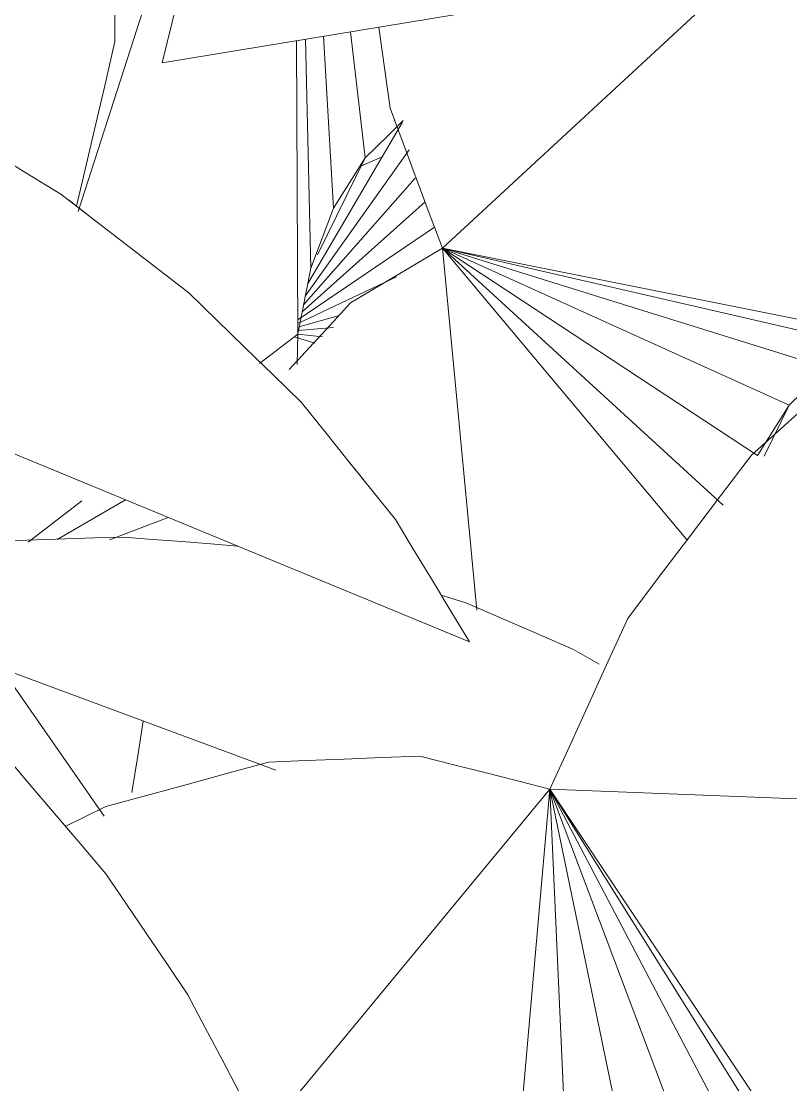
# Model space of a CAD drawing. Header units: metres. Extents: x -18.34 to -13.25, y -25.49 to -16.26.
# Drawn here: x -17.86206 to -17.83702, y -21.32939 to -21.29477 of the extents above; entities that cross this region are included whole.
import ezdxf

# ---------------------------------------------------------------- set-up
doc = ezdxf.new("R2010")
doc.units = ezdxf.units.M
doc.layers.add('Importações nas famílias', color=7, linetype='Continuous', lineweight=5)
doc.layers.add('Vegetação', color=7, linetype='Continuous', lineweight=5)

# ---------------------------------------------------------------- blocks, each defined once
blk = doc.blocks.new('Planta_pergolado_12200 - plantas pergolado_skp_Component_12-V51-Pavimento 02 - Executivo')
at = {"layer": 'Importações nas famílias', "color": 9}
blk.add_line((0.0994, 0.114648), (0.09881, 0.114312), dxfattribs=at)
blk = doc.blocks.new('Planta_pergolado_12200 - plantas pergolado_skp_Component_17-V2516-Pavimento 02 - Executivo')
at = {"layer": 'Importações nas famílias', "color": 9}
for p, q in [((0.105058, 0.135194), (0.108655, 0.131063)), ((0.106776, 0.125717), (0.108266, 0.127147)), ((0.105806, 0.126812), (0.104103, 0.12594)), ((0.105449, 0.125548), (0.107394, 0.126975)), ((0.100699, 0.120881), (0.100776, 0.11996)), ((0.100776, 0.11996), (0.101839, 0.120979)), ((0.100776, 0.11996), (0.100028, 0.11996)), ((0.100872, 0.120051), (0.100239, 0.120176)), ((0.100776, 0.11996), (0.100607, 0.117923)), ((0.100776, 0.11996), (0.101789, 0.111075)), ((0.100813, 0.119637), (0.09798, 0.117898)), ((0.100801, 0.119745), (0.099614, 0.119271)), ((0.100789, 0.119851), (0.099718, 0.119641)), ((0.096991, 0.11627), (0.100826, 0.119525)), ((0.100719, 0.119271), (0.097361, 0.115533)), ((0.097742, 0.114851), (0.100701, 0.119055)), ((0.098011, 0.114012), (0.100678, 0.11878)), ((0.100648, 0.118418), (0.09831, 0.113196)), ((0.100607, 0.117923), (0.100109, 0.116025)), ((0.101522, 0.111), (0.100607, 0.117923)), ((0.099318, 0.114396), (0.100443, 0.117494)), ((0.104307, 0.099803), (0.107835, 0.116966)), ((0.100109, 0.116025), (0.099318, 0.114396)), ((0.100986, 0.110852), (0.100109, 0.116025)), ((0.099318, 0.114396), (0.0987, 0.113646)), ((0.100175, 0.110626), (0.099318, 0.114396)), ((0.0987, 0.113646), (0.098287, 0.113145))]:
    blk.add_line(p, q, dxfattribs=at)
blk = doc.blocks.new('Planta_pergolado_12200 - plantas pergolado_skp_Component_16-V2517-Pavimento 02 - Executivo')
for name in ['Planta_pergolado_12200 - plantas pergolado_skp_Component_17-V2516-Pavimento 02 - Executivo', 'Planta_pergolado_12200 - plantas pergolado_skp_Component_12-V51-Pavimento 02 - Executivo']:
    blk.add_blockref(name, (0, 0))
blk = doc.blocks.new('Planta_pergolado_12200 - plantas pergolado_skp_-V2542-Pavimento 02 - Executivo')
blk.add_blockref('Planta_pergolado_12200 - plantas pergolado_skp_Component_16-V2517-Pavimento 02 - Executivo', (0, 0))
blk = doc.blocks.new('Planta_pergolado_12200 - plantas pergolado_skp_-V2576-Pavimento 02 - Executivo')
at = {"rotation": 89.9999999999999}
blk.add_blockref('Planta_pergolado_12200 - plantas pergolado_skp_-V2542-Pavimento 02 - Executivo', (0.274037, 0.01573), dxfattribs=at)
blk = doc.blocks.new('Planta_pergolado_12200 - plantas pergolado_skp_Component_12-V2703-Pavimento 02 - Executivo')
at = {"layer": 'Importações nas famílias', "color": 9}
for p, q in [((0.110174, 0.162272), (0.109399, 0.162122)), ((0.105986, 0.161063), (0.105163, 0.160706)), ((0.128806, 0.159998), (0.114607, 0.156428))]:
    blk.add_line(p, q, dxfattribs=at)
at = {"layer": 'Importações nas famílias', "color": 9, "flags": 128}
for points in [[(0.11998, 0.162987), (0.119094, 0.163012), (0.118208, 0.163038), (0.117321, 0.163064), (0.116508, 0.163087)], [(0.123491, 0.162494), (0.122613, 0.162617), (0.121736, 0.16274), (0.120858, 0.162863), (0.11998, 0.162987)], [(0.126928, 0.161615), (0.126069, 0.161835), (0.12521, 0.162055), (0.12435, 0.162274), (0.123491, 0.162494)], [(0.109399, 0.162122), (0.108546, 0.161857), (0.107693, 0.161592), (0.106839, 0.161328), (0.105986, 0.161063)], [(0.129423, 0.160675), (0.128591, 0.160989), (0.12776, 0.161302), (0.126928, 0.161615)]]:
    blk.add_lwpolyline(points, dxfattribs=at)
blk = doc.blocks.new('Planta_pergolado_12200 - plantas pergolado_skp_Component_17-V2705-Pavimento 02 - Executivo')
at = {"layer": 'Importações nas famílias', "color": 9}
for p, q in [((0.102979, 0.182317), (0.11128, 0.172783)), ((0.11128, 0.172783), (0.097358, 0.171534)), ((0.098031, 0.171211), (0.11128, 0.172783)), ((0.099232, 0.170424), (0.11128, 0.172783)), ((0.11128, 0.172783), (0.100263, 0.169174)), ((0.11128, 0.172783), (0.101054, 0.167544)), ((0.101931, 0.165925), (0.11128, 0.172783)), ((0.102899, 0.164741), (0.11128, 0.172783)), ((0.10905, 0.161934), (0.11128, 0.172783)), ((0.100263, 0.169174), (0.099232, 0.170424)), ((0.101054, 0.167544), (0.100263, 0.169174)), ((0.100855, 0.167543), (0.100263, 0.169174))]:
    blk.add_line(p, q, dxfattribs=at)
at = {"layer": 'Importações nas famílias', "color": 9, "flags": 128}
for points in [[(0.113929, 0.179264), (0.113626, 0.178058), (0.113323, 0.176851)], [(0.113323, 0.176851), (0.112813, 0.175834), (0.112302, 0.174817), (0.111791, 0.1738), (0.11128, 0.172783)], [(0.11128, 0.172783), (0.111931, 0.172293), (0.112581, 0.171803), (0.113231, 0.171313), (0.113881, 0.170823)], [(0.113881, 0.170823), (0.114429, 0.170083), (0.114977, 0.169343), (0.115525, 0.168604)], [(0.118783, 0.157478), (0.118836, 0.156411), (0.118893, 0.155276)]]:
    blk.add_lwpolyline(points, dxfattribs=at)
blk = doc.blocks.new('Planta_pergolado_12200 - plantas pergolado_skp_Component_16-V2706-Pavimento 02 - Executivo')
for name in ['Planta_pergolado_12200 - plantas pergolado_skp_Component_17-V2705-Pavimento 02 - Executivo', 'Planta_pergolado_12200 - plantas pergolado_skp_Component_12-V2703-Pavimento 02 - Executivo']:
    blk.add_blockref(name, (0, 0))
blk = doc.blocks.new('Planta_pergolado_12200 - plantas pergolado_skp_Component_17-V2717-Pavimento 02 - Executivo')
at = {"layer": 'Importações nas famílias', "color": 9, "flags": 128}
for points in [[(0.121877, 0.177962), (0.122016, 0.179251), (0.122154, 0.18054), (0.122293, 0.181829), (0.122431, 0.183118)], [(0.122496, 0.172851), (0.122341, 0.174129), (0.122187, 0.175407), (0.122032, 0.176684), (0.121877, 0.177962)]]:
    blk.add_lwpolyline(points, dxfattribs=at)
blk = doc.blocks.new('Planta_pergolado_12200 - plantas pergolado_skp_Component_16-V2718-Pavimento 02 - Executivo')
blk.add_blockref('Planta_pergolado_12200 - plantas pergolado_skp_Component_17-V2717-Pavimento 02 - Executivo', (0, 0))
blk = doc.blocks.new('Planta_pergolado_12200 - plantas pergolado_skp_Component_17-V2730-Pavimento 02 - Executivo')
at = {"layer": 'Importações nas famílias', "color": 9, "flags": 128}
for points in [[(0.121877, 0.177962), (0.122016, 0.179251), (0.122154, 0.18054), (0.122293, 0.181829), (0.122431, 0.183118)], [(0.122496, 0.172851), (0.122341, 0.174129), (0.122187, 0.175407), (0.122032, 0.176684), (0.121877, 0.177962)]]:
    blk.add_lwpolyline(points, dxfattribs=at)
blk = doc.blocks.new('Planta_pergolado_12200 - plantas pergolado_skp_Component_16-V2731-Pavimento 02 - Executivo')
blk.add_blockref('Planta_pergolado_12200 - plantas pergolado_skp_Component_17-V2730-Pavimento 02 - Executivo', (0, 0))
blk = doc.blocks.new('Planta_pergolado_12200 - plantas pergolado_skp_Component_12-V351-Pavimento 02 - Executivo')
at = {"layer": 'Importações nas famílias', "color": 9, "flags": 128}
for points in [[(0.153631, 0.133927), (0.152746, 0.133854), (0.151861, 0.133782), (0.150976, 0.13371), (0.150091, 0.133637)], [(0.157176, 0.133824), (0.15629, 0.13385), (0.155404, 0.133875), (0.154517, 0.133901), (0.153631, 0.133927)], [(0.150091, 0.133637), (0.149217, 0.133468), (0.148343, 0.133298), (0.147469, 0.133129), (0.146595, 0.132959)]]:
    blk.add_lwpolyline(points, dxfattribs=at)
blk = doc.blocks.new('Planta_pergolado_12200 - plantas pergolado_skp_Component_17-V2737-Pavimento 02 - Executivo')
at = {"layer": 'Importações nas famílias', "color": 9}
for p, q in [((0.138895, 0.154624), (0.148476, 0.143621)), ((0.148476, 0.143621), (0.133939, 0.142316)), ((0.135227, 0.142048), (0.148476, 0.143621)), ((0.136428, 0.141262), (0.148476, 0.143621)), ((0.148476, 0.143621), (0.137459, 0.140012)), ((0.148476, 0.143621), (0.13825, 0.138382)), ((0.138747, 0.136484), (0.148476, 0.143621)), ((0.139334, 0.134849), (0.148476, 0.143621)), ((0.146246, 0.132771), (0.148476, 0.143621)), ((0.154901, 0.134948), (0.155141, 0.133875))]:
    blk.add_line(p, q, dxfattribs=at)
at = {"layer": 'Importações nas famílias', "color": 9, "flags": 128}
for points in [[(0.152008, 0.157691), (0.151939, 0.156397), (0.15187, 0.155103), (0.1518, 0.153809), (0.151731, 0.152516)], [(0.151731, 0.152516), (0.151428, 0.151309), (0.151125, 0.150102), (0.150822, 0.148895), (0.15052, 0.147688)], [(0.15052, 0.147688), (0.150009, 0.146671), (0.149498, 0.145655), (0.148987, 0.144638), (0.148476, 0.143621)], [(0.148476, 0.143621), (0.149127, 0.143131), (0.149777, 0.14264), (0.150427, 0.14215), (0.151077, 0.14166)], [(0.151077, 0.14166), (0.151625, 0.14092), (0.152173, 0.140181), (0.152721, 0.139441), (0.153269, 0.138702)], [(0.153269, 0.138702), (0.153677, 0.137763), (0.154085, 0.136825), (0.154493, 0.135886), (0.154901, 0.134948)]]:
    blk.add_lwpolyline(points, dxfattribs=at)
blk = doc.blocks.new('Planta_pergolado_12200 - plantas pergolado_skp_Component_16-V2738-Pavimento 02 - Executivo')
for name in ['Planta_pergolado_12200 - plantas pergolado_skp_Component_17-V2737-Pavimento 02 - Executivo', 'Planta_pergolado_12200 - plantas pergolado_skp_Component_12-V351-Pavimento 02 - Executivo']:
    blk.add_blockref(name, (0, 0))
blk = doc.blocks.new('Planta_pergolado_12200 - plantas pergolado_skp_Component_12-V271-Pavimento 02 - Executivo')
at = {"layer": 'Importações nas famílias', "color": 9}
blk.add_line((0.152486, 0.144338), (0.184209, 0.126916), dxfattribs=at)
at = {"layer": 'Importações nas famílias', "color": 9, "flags": 128}
for points in [[(0.155929, 0.1448), (0.155068, 0.144684), (0.154207, 0.144569), (0.153347, 0.144453), (0.152486, 0.144338)], [(0.159582, 0.144799), (0.158669, 0.144799), (0.157755, 0.144799), (0.156842, 0.144799), (0.155929, 0.1448)], [(0.16336, 0.144334), (0.162416, 0.14445), (0.161471, 0.144566), (0.160527, 0.144682), (0.159582, 0.144799)], [(0.167175, 0.143418), (0.166221, 0.143647), (0.165267, 0.143876), (0.164314, 0.144105), (0.16336, 0.144334)], [(0.170936, 0.14207), (0.169995, 0.142407), (0.169055, 0.142744), (0.168115, 0.143081), (0.167175, 0.143418)]]:
    blk.add_lwpolyline(points, dxfattribs=at)
blk = doc.blocks.new('Planta_pergolado_12200 - plantas pergolado_skp_Component_16-V2745-Pavimento 02 - Executivo')
blk.add_blockref('Planta_pergolado_12200 - plantas pergolado_skp_Component_12-V271-Pavimento 02 - Executivo', (0, 0))
blk = doc.blocks.new('Planta_pergolado_12200 - plantas pergolado_skp_Component_12-V2746-Pavimento 02 - Executivo')
at = {"layer": 'Importações nas famílias', "color": 9}
blk.add_line((0.13754, 0.129136), (0.13695, 0.128801), dxfattribs=at)
at = {"layer": 'Importações nas famílias', "color": 9, "flags": 128}
for points in [[(0.157176, 0.133824), (0.15629, 0.13385), (0.155404, 0.133875)], [(0.158932, 0.133578), (0.158054, 0.133701), (0.157176, 0.133824)], [(0.160687, 0.133331), (0.159809, 0.133454), (0.159156, 0.133546)], [(0.163025, 0.132734), (0.162406, 0.132892), (0.161546, 0.133112), (0.160687, 0.133331)]]:
    blk.add_lwpolyline(points, dxfattribs=at)
blk = doc.blocks.new('Planta_pergolado_12200 - plantas pergolado_skp_Component_17-V2748-Pavimento 02 - Executivo')
at = {"layer": 'Importações nas famílias', "color": 9}
blk.add_line((0.154901, 0.134948), (0.155141, 0.133875), dxfattribs=at)
at = {"layer": 'Importações nas famílias', "color": 9, "flags": 128}
for points in [[(0.152008, 0.157691), (0.151939, 0.156397), (0.15187, 0.155103), (0.1518, 0.153809), (0.151731, 0.152516)], [(0.151731, 0.152516), (0.151428, 0.151309), (0.151125, 0.150102), (0.150822, 0.148895), (0.15052, 0.147688)], [(0.15052, 0.147688), (0.150009, 0.146671), (0.149498, 0.145655)], [(0.149777, 0.14264), (0.150427, 0.14215), (0.151077, 0.14166)], [(0.151077, 0.14166), (0.151625, 0.14092), (0.152173, 0.140181), (0.152721, 0.139441), (0.153269, 0.138702)], [(0.153269, 0.138702), (0.153677, 0.137763), (0.154085, 0.136825), (0.154493, 0.135886), (0.154901, 0.134948)]]:
    blk.add_lwpolyline(points, dxfattribs=at)
blk = doc.blocks.new('Planta_pergolado_12200 - plantas pergolado_skp_Component_16-V2749-Pavimento 02 - Executivo')
for name in ['Planta_pergolado_12200 - plantas pergolado_skp_Component_17-V2748-Pavimento 02 - Executivo', 'Planta_pergolado_12200 - plantas pergolado_skp_Component_12-V2746-Pavimento 02 - Executivo']:
    blk.add_blockref(name, (0, 0))
blk = doc.blocks.new('Planta_pergolado_12200 - plantas pergolado_skp_Component_12-V2759-Pavimento 02 - Executivo')
at = {"layer": 'Importações nas famílias', "color": 9}
for p, q in [((0.156842, 0.144799), (0.155929, 0.1448)), ((0.157755, 0.144799), (0.157141, 0.144799)), ((0.159582, 0.144799), (0.158669, 0.144799)), ((0.164314, 0.144105), (0.16336, 0.144334))]:
    blk.add_line(p, q, dxfattribs=at)
at = {"layer": 'Importações nas famílias', "color": 9, "flags": 128}
for points in [[(0.155929, 0.1448), (0.155068, 0.144684), (0.154207, 0.144569)], [(0.16336, 0.144334), (0.162416, 0.14445), (0.161471, 0.144566), (0.160527, 0.144682), (0.159582, 0.144799)], [(0.166952, 0.143471), (0.166221, 0.143647), (0.165267, 0.143876)]]:
    blk.add_lwpolyline(points, dxfattribs=at)
blk = doc.blocks.new('Planta_pergolado_12200 - plantas pergolado_skp_Component_16-V2761-Pavimento 02 - Executivo')
blk.add_blockref('Planta_pergolado_12200 - plantas pergolado_skp_Component_12-V2759-Pavimento 02 - Executivo', (0, 0))
blk = doc.blocks.new('Planta_pergolado_12200 - plantas pergolado_skp_-V2762-Pavimento 02 - Executivo')
for name in ['Planta_pergolado_12200 - plantas pergolado_skp_Component_16-V2738-Pavimento 02 - Executivo', 'Planta_pergolado_12200 - plantas pergolado_skp_Component_16-V2749-Pavimento 02 - Executivo', 'Planta_pergolado_12200 - plantas pergolado_skp_Component_16-V2745-Pavimento 02 - Executivo', 'Planta_pergolado_12200 - plantas pergolado_skp_Component_16-V2761-Pavimento 02 - Executivo']:
    blk.add_blockref(name, (0, 0))
blk = doc.blocks.new('Planta_pergolado_12200 - plantas pergolado_skp_-V2763-Pavimento 02 - Executivo')
for name in ['Planta_pergolado_12200 - plantas pergolado_skp_Component_16-V2718-Pavimento 02 - Executivo', 'Planta_pergolado_12200 - plantas pergolado_skp_Component_16-V2731-Pavimento 02 - Executivo', 'Planta_pergolado_12200 - plantas pergolado_skp_Component_16-V2706-Pavimento 02 - Executivo']:
    blk.add_blockref(name, (0, 0))
at = {"xscale": 1.254472261797389, "yscale": 1.254472261797389, "zscale": 1.254472261797389, "rotation": 44.99999999999149}
blk.add_blockref('Planta_pergolado_12200 - plantas pergolado_skp_-V2762-Pavimento 02 - Executivo', (0.101937, -0.102346), dxfattribs=at)
blk = doc.blocks.new('Planta_pergolado_12200 - plantas pergolado_skp_Component_17-V2826-Pavimento 02 - Executivo')
at = {"layer": 'Importações nas famílias', "color": 9, "flags": 128}
for points in [[(0.121877, 0.177962), (0.122016, 0.179251), (0.122154, 0.18054), (0.122293, 0.181829), (0.122431, 0.183118)], [(0.122496, 0.172851), (0.122341, 0.174129), (0.122187, 0.175407), (0.122032, 0.176684), (0.121877, 0.177962)]]:
    blk.add_lwpolyline(points, dxfattribs=at)
blk = doc.blocks.new('Planta_pergolado_12200 - plantas pergolado_skp_Component_16-V2827-Pavimento 02 - Executivo')
blk.add_blockref('Planta_pergolado_12200 - plantas pergolado_skp_Component_17-V2826-Pavimento 02 - Executivo', (0, 0))
blk = doc.blocks.new('Planta_pergolado_12200 - plantas pergolado_skp_Component_17-V461-Pavimento 02 - Executivo')
at = {"layer": 'Importações nas famílias', "color": 9, "flags": 128}
for points in [[(0.121877, 0.177962), (0.122016, 0.179251), (0.122154, 0.18054), (0.122293, 0.181829), (0.122431, 0.183118)], [(0.122496, 0.172851), (0.122341, 0.174129), (0.122187, 0.175407), (0.122032, 0.176684), (0.121877, 0.177962)]]:
    blk.add_lwpolyline(points, dxfattribs=at)
blk = doc.blocks.new('Planta_pergolado_12200 - plantas pergolado_skp_Component_16-V465-Pavimento 02 - Executivo')
blk.add_blockref('Planta_pergolado_12200 - plantas pergolado_skp_Component_17-V461-Pavimento 02 - Executivo', (0, 0))
blk = doc.blocks.new('Planta_pergolado_12200 - plantas pergolado_skp_Component_12-V2829-Pavimento 02 - Executivo')
at = {"layer": 'Importações nas famílias', "color": 9, "flags": 128}
for points in [[(0.157176, 0.133824), (0.15629, 0.13385), (0.155404, 0.133875)], [(0.158932, 0.133578), (0.158054, 0.133701), (0.157176, 0.133824)], [(0.160687, 0.133331), (0.159809, 0.133454), (0.159156, 0.133546)], [(0.163004, 0.132739), (0.162406, 0.132892), (0.161546, 0.133112), (0.160687, 0.133331)]]:
    blk.add_lwpolyline(points, dxfattribs=at)
blk = doc.blocks.new('Planta_pergolado_12200 - plantas pergolado_skp_Component_17-V2831-Pavimento 02 - Executivo')
at = {"layer": 'Importações nas famílias', "color": 9}
blk.add_line((0.151455, 0.151414), (0.151428, 0.151309), dxfattribs=at)
blk = doc.blocks.new('Planta_pergolado_12200 - plantas pergolado_skp_Component_16-V2832-Pavimento 02 - Executivo')
for name in ['Planta_pergolado_12200 - plantas pergolado_skp_Component_17-V2831-Pavimento 02 - Executivo', 'Planta_pergolado_12200 - plantas pergolado_skp_Component_12-V2829-Pavimento 02 - Executivo']:
    blk.add_blockref(name, (0, 0))
blk = doc.blocks.new('Planta_pergolado_12200 - plantas pergolado_skp_Component_16-V2837-Pavimento 02 - Executivo')
blk.add_blockref('Planta_pergolado_12200 - plantas pergolado_skp_Component_12-V2759-Pavimento 02 - Executivo', (0, 0))
blk = doc.blocks.new('Planta_pergolado_12200 - plantas pergolado_skp_Component_12-V2842-Pavimento 02 - Executivo')
at = {"layer": 'Importações nas famílias', "color": 9}
blk.add_line((0.164314, 0.144105), (0.16336, 0.144334), dxfattribs=at)
at = {"layer": 'Importações nas famílias', "color": 9, "flags": 128}
for points in [[(0.16336, 0.144334), (0.162416, 0.14445), (0.161471, 0.144566), (0.160527, 0.144682)], [(0.166952, 0.143471), (0.166221, 0.143647), (0.165267, 0.143876)]]:
    blk.add_lwpolyline(points, dxfattribs=at)
blk = doc.blocks.new('Planta_pergolado_12200 - plantas pergolado_skp_Component_16-V2843-Pavimento 02 - Executivo')
blk.add_blockref('Planta_pergolado_12200 - plantas pergolado_skp_Component_12-V2842-Pavimento 02 - Executivo', (0, 0))
blk = doc.blocks.new('Planta_pergolado_12200 - plantas pergolado_skp_-V2844-Pavimento 02 - Executivo')
for name in ['Planta_pergolado_12200 - plantas pergolado_skp_Component_16-V2832-Pavimento 02 - Executivo', 'Planta_pergolado_12200 - plantas pergolado_skp_Component_16-V2837-Pavimento 02 - Executivo', 'Planta_pergolado_12200 - plantas pergolado_skp_Component_16-V2843-Pavimento 02 - Executivo']:
    blk.add_blockref(name, (0, 0))
blk = doc.blocks.new('Planta_pergolado_12200 - plantas pergolado_skp_-V2845-Pavimento 02 - Executivo')
for name in ['Planta_pergolado_12200 - plantas pergolado_skp_Component_16-V2827-Pavimento 02 - Executivo', 'Planta_pergolado_12200 - plantas pergolado_skp_Component_16-V465-Pavimento 02 - Executivo']:
    blk.add_blockref(name, (0, 0))
at = {"xscale": 1.254472261797389, "yscale": 1.254472261797389, "zscale": 1.254472261797389, "rotation": 44.99999999999149}
blk.add_blockref('Planta_pergolado_12200 - plantas pergolado_skp_-V2844-Pavimento 02 - Executivo', (0.101937, -0.102346), dxfattribs=at)
blk = doc.blocks.new('Planta_pergolado_12200 - plantas pergolado_skp_-V2846-Pavimento 02 - Executivo')
at = {"rotation": 89.9999999999999}
for name in ['Planta_pergolado_12200 - plantas pergolado_skp_-V2763-Pavimento 02 - Executivo', 'Planta_pergolado_12200 - plantas pergolado_skp_-V2845-Pavimento 02 - Executivo']:
    blk.add_blockref(name, (0.696245, 0.01573), dxfattribs=at)
blk = doc.blocks.new('Planta_pergolado_12200 - plantas pergolado_skp_Component_12-V2931-Pavimento 02 - Executivo')
at = {"layer": 'Importações nas famílias', "color": 9}
blk.add_line((-0.277482, -0.198032), (-0.250488, -0.193594), dxfattribs=at)
at = {"layer": 'Importações nas famílias', "color": 9, "flags": 128}
for points in [[(-0.268538, -0.188076), (-0.267905, -0.188033), (-0.267271, -0.18799), (-0.266638, -0.187947), (-0.266005, -0.187903)], [(-0.266005, -0.187903), (-0.265313, -0.187972), (-0.264621, -0.18804), (-0.26393, -0.188108), (-0.263238, -0.188176)], [(-0.27081, -0.188693), (-0.270242, -0.188539), (-0.269674, -0.188385), (-0.269106, -0.188231), (-0.268538, -0.188076)], [(-0.263238, -0.188176), (-0.262496, -0.188355), (-0.261754, -0.188534), (-0.261012, -0.188713), (-0.26027, -0.188892)], [(-0.251696, -0.188269), (-0.25227, -0.188321), (-0.252843, -0.188373), (-0.253416, -0.188425), (-0.25399, -0.188477)], [(-0.250051, -0.188503), (-0.250463, -0.188445), (-0.250874, -0.188386), (-0.251285, -0.188328), (-0.251696, -0.188269)], [(-0.25399, -0.188477), (-0.254712, -0.188638), (-0.255434, -0.188799), (-0.256156, -0.18896), (-0.256878, -0.189121)], [(-0.249094, -0.189173), (-0.249333, -0.189006), (-0.249573, -0.188838), (-0.249812, -0.188671), (-0.250051, -0.188503)], [(-0.272795, -0.189747), (-0.272299, -0.189484), (-0.271802, -0.18922), (-0.271306, -0.188957), (-0.27081, -0.188693)], [(-0.26027, -0.188892), (-0.259485, -0.18918), (-0.2587, -0.189468), (-0.257916, -0.189755), (-0.257131, -0.190043)], [(-0.256878, -0.189121), (-0.257732, -0.189388), (-0.258389, -0.189593)], [(-0.248847, -0.190264), (-0.248908, -0.189991), (-0.24897, -0.189718), (-0.249032, -0.189446), (-0.249094, -0.189173)], [(-0.274472, -0.191227), (-0.274053, -0.190857), (-0.273633, -0.190487), (-0.273214, -0.190117), (-0.272795, -0.189747)], [(-0.257131, -0.190043), (-0.256313, -0.190436), (-0.255495, -0.190829), (-0.254677, -0.191223), (-0.253859, -0.191616)], [(-0.249315, -0.191749), (-0.249198, -0.191377), (-0.249081, -0.191006), (-0.248964, -0.190635), (-0.248847, -0.190264)], [(-0.275821, -0.193116), (-0.275484, -0.192643), (-0.275146, -0.192171), (-0.274809, -0.191699), (-0.274472, -0.191227)], [(-0.253859, -0.191616), (-0.253016, -0.19211), (-0.252173, -0.192605), (-0.25133, -0.193099), (-0.250488, -0.193594)], [(-0.250488, -0.193594), (-0.250194, -0.193132), (-0.249901, -0.192671), (-0.249608, -0.19221), (-0.249315, -0.191749)], [(-0.276828, -0.195392), (-0.276577, -0.194823), (-0.276325, -0.194254), (-0.276073, -0.193685), (-0.275821, -0.193116)], [(-0.277482, -0.198032), (-0.277319, -0.197372), (-0.277155, -0.196712), (-0.276992, -0.196052), (-0.276828, -0.195392)]]:
    blk.add_lwpolyline(points, dxfattribs=at)
blk = doc.blocks.new('Planta_pergolado_12200 - plantas pergolado_skp_Component_16-V2934-Pavimento 02 - Executivo')
blk.add_blockref('Planta_pergolado_12200 - plantas pergolado_skp_Component_12-V2931-Pavimento 02 - Executivo', (0, 0))
blk = doc.blocks.new('Planta_pergolado_12200 - plantas pergolado_skp_-V2954-Pavimento 02 - Executivo')
blk.add_blockref('Planta_pergolado_12200 - plantas pergolado_skp_Component_16-V2934-Pavimento 02 - Executivo', (0, 0))
blk = doc.blocks.new('Planta_pergolado_12200 - plantas pergolado_skp_-V2955-Pavimento 02 - Executivo')
blk.add_blockref('Planta_pergolado_12200 - plantas pergolado_skp_-V2954-Pavimento 02 - Executivo', (0, 0))
blk = doc.blocks.new('Planta_pergolado_12200 - plantas pergolado_skp_-V3129-Pavimento 02 - Executivo')
blk.add_blockref('Planta_pergolado_12200 - plantas pergolado_skp_-V2955-Pavimento 02 - Executivo', (0, 0))
blk = doc.blocks.new('Planta_pergolado_12200 - Planta_pergolado_12200-3075656-Pavimento 02 - Executivo')
blk.add_blockref('Planta_pergolado_12200 - plantas pergolado_skp_-V3129-Pavimento 02 - Executivo', (0, 0))
at = {"xscale": 1.068436298615139, "yscale": 1.068436298615139, "zscale": 1.068436298615139, "rotation": 83.79999999999607}
blk.add_blockref('Planta_pergolado_12200 - plantas pergolado_skp_-V2576-Pavimento 02 - Executivo', (-0.167087, -0.38397), dxfattribs=at)
at = {"extrusion": (0, 0, -1), "xscale": 1.068436298615139, "yscale": 1.068436298615139, "zscale": 1.068436298615139, "rotation": 276.200000000004}
blk.add_blockref('Planta_pergolado_12200 - plantas pergolado_skp_-V2846-Pavimento 02 - Executivo', (0.073046, 0.337289), dxfattribs=at)

msp = doc.modelspace()

# ---------------------------------------------------------------- block references
at = {"layer": 'Vegetação', "color": 9}
msp.add_blockref('Planta_pergolado_12200 - Planta_pergolado_12200-3075656-Pavimento 02 - Executivo', (-17.58, -21.09809), dxfattribs=at)

doc.saveas('drawing.dxf')
